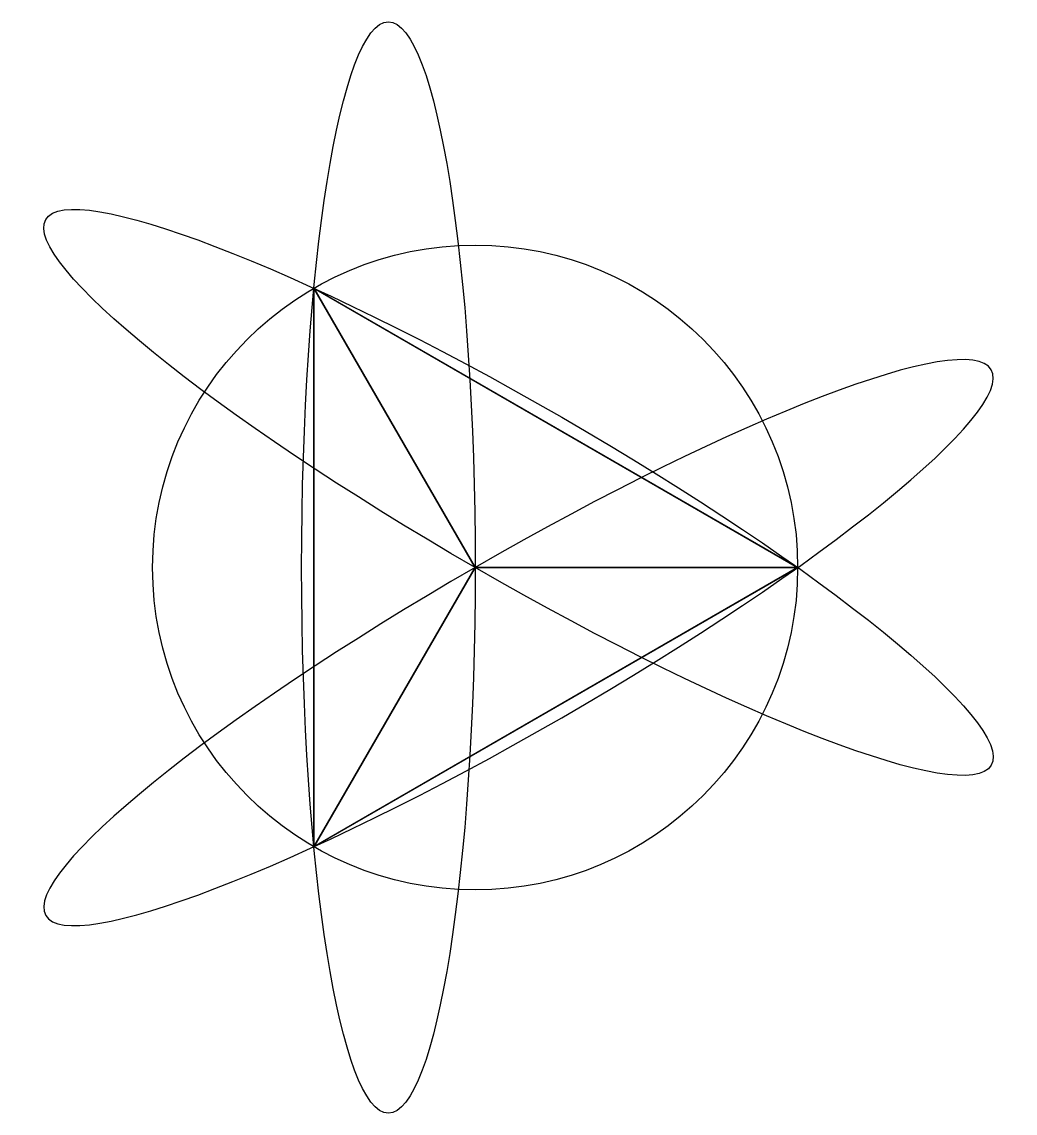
# Model space of a CAD drawing. Header units: millimetres. Extents: x -0.82 to 0.98, y -0.99 to 0.99.
import ezdxf

# ---------------------------------------------------------------- set-up
doc = ezdxf.new("R2010")
doc.units = ezdxf.units.MM
doc.layers.add('Delaunay', color=3, linetype='Continuous', lineweight=25)
doc.layers.add('inner_tet', color=7, linetype='Continuous')

msp = doc.modelspace()

# ---------------------------------------------------------------- linework, layer by layer
at = {"layer": 'Delaunay', "extrusion": (-0.987289, -1.67973e-16, 0.158933)}
msp.add_circle((0, 0, 0.1589), 0.9873, dxfattribs=at)
at = {"layer": 'Delaunay', "extrusion": (0.493645, 0.855018, 0.158933)}
msp.add_circle((0, 0, 0.1589), 0.9873, dxfattribs=at)
at = {"layer": 'Delaunay', "extrusion": (-6.90202e-09, 1.19547e-08, 1)}
msp.add_circle((0, 0, -0.8122), 0.5834, dxfattribs=at)
at = {"layer": 'Delaunay', "extrusion": (-0.493645, 0.855018, -0.158933)}
msp.add_circle((0, 0, -0.1589), 0.9873, dxfattribs=at)
at = {"layer": 'inner_tet', "extrusion": (0.493645, 0.855018, 0.158933), "elevation": 0.1589}
msp.add_lwpolyline([(-0.5053, -0.8482), (0.5053, -0.8482), (0, 0.9873)], close=True, dxfattribs=at)
at = {"layer": 'inner_tet', "extrusion": (-0.987289, -1.89999e-09, 0.158933), "elevation": 0.1589}
msp.add_lwpolyline([(-0.5053, -0.8482), (0.5053, -0.8482), (0, 0.9873)], close=True, dxfattribs=at)
at = {"layer": 'inner_tet', "extrusion": (2.1762e-10, -1.09864e-16, -1), "elevation": 0.8122}
msp.add_lwpolyline([(0.2917, -0.5053), (0.2917, 0.5053), (-0.5834, 0)], close=True, dxfattribs=at)
at = {"layer": 'inner_tet', "extrusion": (0.493645, -0.855018, 0.158933), "elevation": 0.1589}
msp.add_lwpolyline([(-0.5053, -0.8482), (0.5053, -0.8482), (0, 0.9873)], close=True, dxfattribs=at)

doc.saveas('drawing.dxf')
